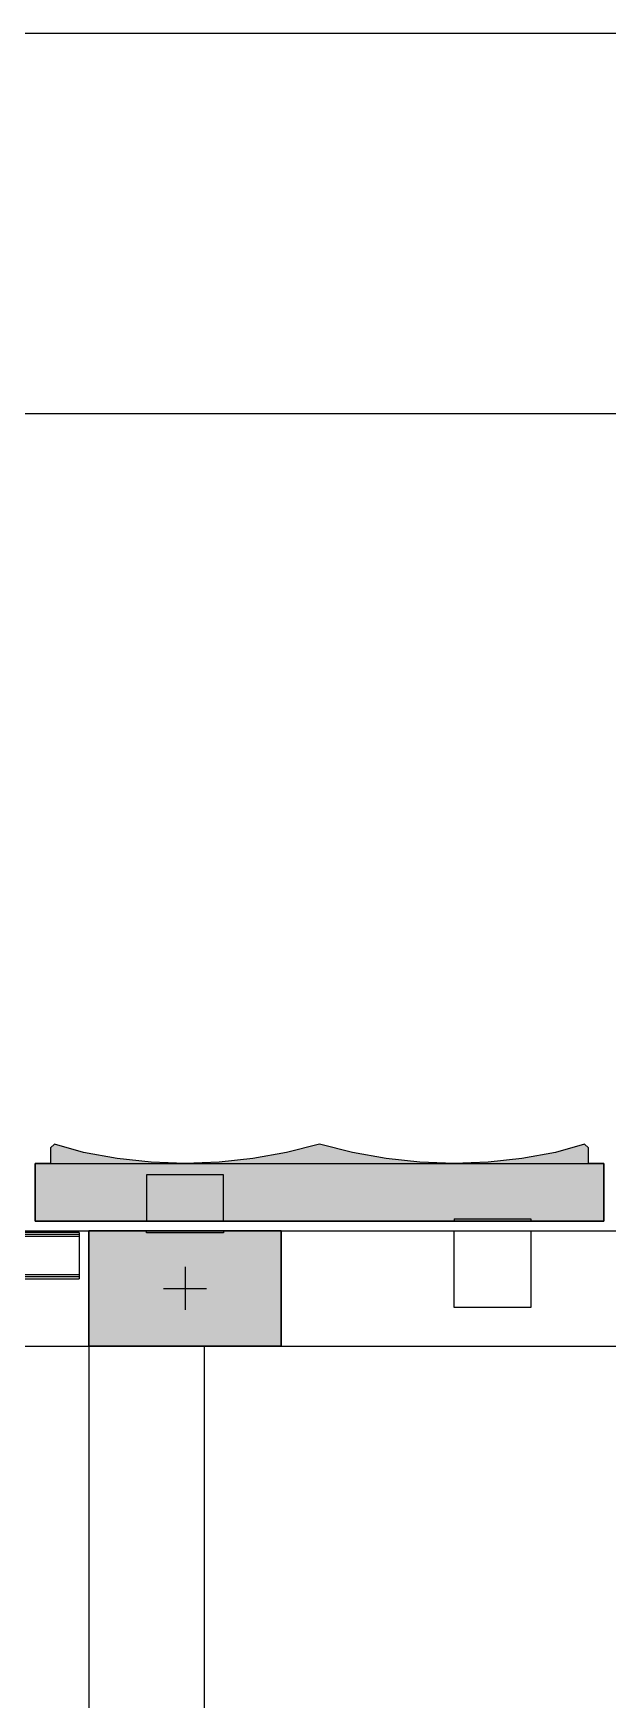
# Model space of a CAD drawing. Header units: millimetres. Extents: x 2519235 to 7246330, y 25937 to 201821.
# Drawn here: x 2744449 to 2745944, y 86344 to 90677 of the extents above; entities that cross this region are included whole.
import ezdxf
from ezdxf.enums import TextEntityAlignment as Align

# ---------------------------------------------------------------- set-up
doc = ezdxf.new("R2010")
doc.units = ezdxf.units.MM
doc.set_wipeout_variables(frame=1)
doc.linetypes.add('TA_GL_005.00000', pattern=[13.75, 5, -1.25, 1.25, -1.25, 5])
for name, color, linetype in [('000 - 0_SYM_DWG_GRID-BUBBLE_MAIN_COLOR_1', 7, 'Continuous'), ('000 - 0_SYM_DWG_GRIDLINE_MAIN_COLOR_251', 7, 'Continuous'), ('000 - CONCRETE_COL_CUT_COLOR_1', 7, 'Continuous'), ('000 - CONCRETE_COL_HATCH_', 7, 'Continuous'), ('000 - CONCRETE_COL_WIPEOUT_', 7, 'Continuous'), ('000 - CONCRETE_PRECAST_CUT_COLOR_4', 7, 'Continuous'), ('000 - CONCRETE_PRECAST_CUT_COLOR_5', 7, 'Continuous'), ('010 - ASPG_DIMS_NOM', 7, 'Continuous'), ('_LOUVER-SB', 7, 'Continuous'), ('_PLATE-200', 7, 'Continuous'), ('_Wall-PRECAST', 7, 'Continuous'), ('Xref-PLAN-106.940$0$_Beam', 7, 'Continuous'), ('Xref-PLAN-106.940$0$_C500-300', 7, 'Continuous')]:
    doc.layers.add(name, color=color, linetype=linetype)
doc.styles.add('Arial', font='arial.ttf', dxfattribs={"height": 300})
doc.styles.add('FAMELINE_FOR_CKST', font='arial.ttf')
doc.styles.add('TA', font='', dxfattribs={"height": 4.5})
doc.styles.get('TA').set_extended_font_data('Cordia New')
doc.dimstyles.new('FAMELINE-CKST_C-C', dxfattribs={"dimtxt": 0.3, "dimasz": 0.15, "dimexe": 0.1, "dimexo": 0.1, "dimgap": 0.05, "dimtad": 1, "dimzin": 0, "dimdsep": 46, "dimtxsty": 'FAMELINE_FOR_CKST', "dimblk": 'ORIGIN', "dimblk1": 'ORIGIN', "dimblk2": 'ORIGIN', "dimsah": 1, "dimcen": 0.1, "dimdle": 0.1, "dimclrd": 7, "dimclre": 7, "dimclrt": 7, "dimadec": 0, "dimazin": 0, "dimtfac": 1, "dimtix": 1, "dimtmove": 2, "dimatfit": 3, "dimfxl": 1, "dimtolj": 1, "dimtzin": 0, "dimlwd": -1, "dimlwe": -1, "dimarcsym": 0})

# ---------------------------------------------------------------- blocks, each defined once
blk = doc.blocks.new('*U2083')
at = {"layer": '000 - CONCRETE_COL_HATCH_'}
h = blk.add_hatch(dxfattribs=at)
h.set_pattern_fill('AR-CONC', scale=0.04)
h.set_pattern_definition([(50, (18500, -842401.163), (7.28738676, -0.63756342), [0.762, -8.382]), (355, (18500, -842401.163), (-1.40973686, 7.64227381), [0.6096, -6.70562337]), (100.4514447, (18500.607, -842401.216), (5.877649884, 7.004710076), [0.64760035, -7.123609784]), (46.1842, (18500, -842399.131), (10.84316164, -1.68169312), [1.143, -12.573]), (96.6355576, (18500.904, -842399.271), (9.49616536, 9.89704498), [0.97140093, -10.68542433]), (351.1841512, (18500, -842399.131), (9.49616536, 9.89704498), [0.91439868, -10.05838928]), (21, (18501.016, -842399.639), (6.06457565, -4.090607927), [0.762, -8.382]), (326, (18501.016, -842399.639), (2.472081134, 7.367518645), [0.6096, -6.7056]), (71.451445, (18501.5214, -842399.98), (8.53665677, 3.276910755), [0.64760035, -7.123597504]), (37.5, (18500, -842401.163), (0.12354413, 3.382201555), [0, -6.62432, 0, -6.8072, 0, -6.731]), (7.5, (18500, -842401.163), (2.6727865, 4.007222993), [0, -3.88112, 0, -6.47192, 0, -2.5654]), (327.5, (18497.7343, -842401.163), (5.423623807, -0.22914976), [0, -2.54, 0, -7.9248, 0, -10.5156]), (317.5, (18496.7183, -842401.163), (5.925167255, 1.01705964), [0, -3.302, 0, -5.26288, 0, -7.4676])])
h.paths.add_polyline_path([(0, 0), (1480, 0), (1480, 150), (1440, 150), (1440, 190), (1430, 200), (1354.1, 178.2), (1266.8, 162.6), (1178.6, 153.1), (1090, 150), (1001.4, 153.1), (913.2, 162.6), (825.9, 178.2), (740, 200), (654.1, 178.2), (566.8, 162.6), (478.6, 153.1), (390, 150), (301.4, 153.1), (213.2, 162.6), (125.9, 178.2), (50, 200), (40, 190), (40, 150), (0, 150)])
at = {"layer": '000 - CONCRETE_COL_CUT_COLOR_1', "color": 7, "lineweight": -2}
blk.add_lwpolyline([(0, 0), (1480, 0), (1480, 150), (1440, 150), (1440, 190), (1430, 200), (1354.1, 178.2), (1266.8, 162.6), (1178.6, 153.1), (1090, 150), (1001.4, 153.1), (913.2, 162.6), (825.9, 178.2), (740, 200), (654.1, 178.2), (566.8, 162.6), (478.6, 153.1), (390, 150), (301.4, 153.1), (213.2, 162.6), (125.9, 178.2), (50, 200), (40, 190), (40, 150), (0, 150), (0, 150), (0, 150), (0, 150), (0, 150), (0, 150), (0, 150), (0, 150), (0, 150), (0, 150), (0, 150), (0, 150), (0, 150), (0, 150), (0, 150), (0, 150), (0, 150), (0, 150), (0, 150), (0, 150), (0, 150), (0, 150), (0, 150), (0, 150)], close=True, dxfattribs=at)
blk = doc.blocks.new('*U2085')
at = {"layer": '000 - CONCRETE_COL_HATCH_'}
h = blk.add_hatch(dxfattribs=at)
h.set_pattern_fill('AR-CONC', scale=0.04)
h.set_pattern_definition([(50, (1000, -835906.8257), (7.28738676, -0.63756342), [0.762, -8.382]), (355, (1000, -835906.826), (-1.40973686, 7.64227381), [0.6096, -6.70562337]), (100.4514447, (1000.607, -835906.879), (5.877649884, 7.004710076), [0.64760035, -7.123609784]), (46.1842, (1000, -835904.794), (10.84316164, -1.68169312), [1.143, -12.573]), (96.6355576, (1000.904, -835904.934), (9.49616536, 9.89704498), [0.97140093, -10.68542433]), (351.1841512, (1000, -835904.794), (9.49616536, 9.89704498), [0.91439868, -10.05838928]), (21, (1001.016, -835905.3017), (6.06457565, -4.090607927), [0.762, -8.382]), (326, (1001.016, -835905.302), (2.472081134, 7.367518645), [0.6096, -6.7056]), (71.451445, (1001.5214, -835905.6426), (8.53665677, 3.276910755), [0.64760035, -7.123597504]), (37.5, (1000, -835906.8257), (0.12354413, 3.382201555), [0, -6.62432, 0, -6.8072, 0, -6.731]), (7.5, (1000, -835906.8257), (2.6727865, 4.007222993), [0, -3.88112, 0, -6.47192, 0, -2.5654]), (327.5, (997.7343, -835906.8257), (5.423623807, -0.22914976), [0, -2.54, 0, -7.9248, 0, -10.5156]), (317.5, (996.7183, -835906.8257), (5.925167255, 1.01705964), [0, -3.302, 0, -5.26288, 0, -7.4676])])
h.paths.add_polyline_path([(0, 0), (500, 0), (500, 300), (0, 300)])
at = {"layer": '000 - CONCRETE_COL_CUT_COLOR_1', "color": 7, "lineweight": -2}
blk.add_lwpolyline([(0, 0), (500, 0), (500, 300), (0, 300), (0, 300), (0, 300), (0, 300), (0, 300), (0, 300), (0, 300), (0, 300), (0, 300), (0, 300), (0, 300), (0, 300), (0, 300), (0, 300), (0, 300), (0, 300), (0, 300), (0, 300), (0, 300), (0, 300), (0, 300), (0, 300), (0, 300), (0, 300), (0, 300), (0, 300), (0, 300), (0, 300), (0, 300), (0, 300), (0, 300), (0, 300), (0, 300), (0, 300), (0, 300), (0, 300), (0, 300), (0, 300), (0, 300), (0, 300), (0, 300), (0, 300), (0, 300), (0, 300), (0, 300)], close=True, dxfattribs=at)
blk = doc.blocks.new('*U1098')
at = {"layer": '000 - 0_SYM_DWG_GRIDLINE_MAIN_COLOR_251', "color": 7, "linetype": 'ByBlock', "ltscale": 5}
blk.add_line((2, 0), (-866, 0), dxfattribs=at)
at = {"color": 7, "style": 'TA', "flags": 1}
blk.add_attdef('LOCATION', (6, -6), '', height=4.5, rotation=270, dxfattribs=at)
at = {"layer": '000 - 0_SYM_DWG_GRID-BUBBLE_MAIN_COLOR_1', "color": 7, "style": 'Arial'}
blk.add_attdef('GRID-HEAD', text='', height=4, rotation=180, dxfattribs=at).set_placement((22, 0), align=Align.MIDDLE_CENTER)
blk = doc.blocks.new('_Origin')
at = {"color": 7, "linetype": 'ByBlock', "lineweight": -2}
blk.add_line((0, 0), (-1, 0), dxfattribs=at)
blk.add_circle((0, 0), 0.5, dxfattribs=at)
blk = doc.blocks.new('*D1934')
at = {"layer": '010 - ASPG_DIMS_NOM', "color": 7, "transparency": 16777216}
for p, q in [((5400, 1050), (5400, 2175)), ((13200, 1050), (13200, 2175)), ((5475, 2125), (13125, 2125))]:
    blk.add_line(p, q, dxfattribs=at)
at = {"layer": 'Defpoints', "color": 7, "transparency": 16777216}
for p in [(13200, 2125), (5400, 1000), (13200, 1000)]:
    blk.add_point(p, dxfattribs=at)
at = {"layer": '010 - ASPG_DIMS_NOM', "color": 7, "transparency": 16777216, "xscale": 75, "yscale": 75, "zscale": 75, "rotation": 180}
blk.add_blockref('_Origin', (5400, 2125), dxfattribs=at)
at = {"layer": '010 - ASPG_DIMS_NOM', "color": 7, "transparency": 16777216, "xscale": 75, "yscale": 75, "zscale": 75}
blk.add_blockref('_Origin', (13200, 2125), dxfattribs=at)
at = {"layer": '010 - ASPG_DIMS_NOM', "color": 7, "transparency": 16777216, "insert": (9300, 2226.6), "char_height": 150, "attachment_point": 5, "style": 'FAMELINE_FOR_CKST'}
blk.add_mtext('\\A1;7800', dxfattribs=at)
blk = doc.blocks.new('*U361')
at = {"color": 7}
for p, q in [((269.7, -25), (-5689.9, -25)), ((-5689.9, -144.9), (-5689.9, -25)), ((-5689.9, -30.1), (269.7, -30.1)), ((-5689.9, -35.4), (269.7, -35.4)), ((-5689.9, -134.5), (269.7, -134.5)), ((-5689.9, -139.6), (269.7, -139.6)), ((-5689.9, -144.9), (269.7, -144.9))]:
    blk.add_line(p, q, dxfattribs=at)
blk = doc.blocks.new('Xref-PLAN-106.940$0$_C500-300')
at = {"color": 7}
blk.add_lwpolyline([(-250, 0), (250, 0), (250, -300), (-250, -300)], close=True, dxfattribs=at)
at = {"layer": 'Defpoints', "color": 7}
for p, q in [((0, -94.1), (0, -205.9)), ((-55.9, -150), (55.9, -150))]:
    blk.add_line(p, q, dxfattribs=at)
blk = doc.blocks.new('Xref-PLAN-106.940')
at = {"layer": 'Xref-PLAN-106.940$0$_Beam', "color": 7}
for p, q in [((142654.2, 23258.4), (145669.2, 23258.4)), ((146169.2, 23258.4), (148619.3, 23258.4)), ((142654.2, 22958.4), (145669.2, 22958.4)), ((145669.2, 22958.4), (145669.2, 17298.4)), ((145969.2, 22958.4), (145969.2, 17298.4)), ((146169.2, 22958.4), (148619.3, 22958.4))]:
    blk.add_line(p, q, dxfattribs=at)
at = {"layer": 'Xref-PLAN-106.940$0$_C500-300', "color": 7}
blk.add_blockref('Xref-PLAN-106.940$0$_C500-300', (145919.2, 23258.4), dxfattribs=at)
blk = doc.blocks.new('W-1-PP17-ENT1_REV02_20260415-161303_PP17_ENT1_MAIN_DIMS_PL')
at = {"layer": '000 - 0_SYM_DWG_GRIDLINE_MAIN_COLOR_251', "color": 7, "linetype": 'TA_GL_005.00000', "xscale": 50, "yscale": 50, "zscale": 50, "rotation": 180}
blk.add_blockref('*U1098', (-18300, 0), dxfattribs=at)
at = {"layer": '010 - ASPG_DIMS_NOM', "color": 7}
dim = blk.add_linear_dim(base=(13200, 2125), p1=(5400, 1000), p2=(13200, 1000), angle=180, dimstyle='FAMELINE-CKST_C-C', override={"dimscale": 500, "dimdec": 0, "dimlfac": 1, "dimclrd": 7, "dimclre": 7, "dimclrt": 7}, dxfattribs=at)
dim.commit()
dim.dimension.update_dxf_attribs({"geometry": '*D1934', "text_midpoint": (9300, 2226.6)})
blk = doc.blocks.new('W-1-PP17-ENT1_REV03_20260817-115107_UPPER_ROOF_EXPL')
at = {"layer": '_PLATE-200', "color": 7}
for points in [[(10200, 0), (10400, 0), (10400, -6), (10200, -6)], [(11200, 0), (11200, -200), (11000, -200), (11000, 0)]]:
    blk.add_lwpolyline(points, close=True, dxfattribs=at)
at = {"layer": '_Wall-PRECAST', "color": 7}
for p, q in [((9960, 225), (9950, 215)), ((10035.9, 203.2), (9960, 225)), ((10650, 225), (10564.1, 203.2)), ((10735.9, 203.2), (10650, 225)), ((11340, 225), (11264.1, 203.2)), ((11350, 215), (11340, 225)), ((9910, 25), (9910, 175)), ((9910, 175), (11390, 175)), ((9950, 215), (9950, 175)), ((10123.2, 187.6), (10035.9, 203.2)), ((10211.4, 178.1), (10123.2, 187.6)), ((10300, 175), (10211.4, 178.1)), ((10388.6, 178.1), (10300, 175)), ((10476.8, 187.6), (10388.6, 178.1)), ((10564.1, 203.2), (10476.8, 187.6)), ((10823.2, 187.6), (10735.9, 203.2)), ((10911.4, 178.1), (10823.2, 187.6)), ((11000, 175), (10911.4, 178.1)), ((11088.6, 178.1), (11000, 175)), ((11176.8, 187.6), (11088.6, 178.1)), ((11264.1, 203.2), (11176.8, 187.6)), ((11350, 175), (11350, 215)), ((11390, 175), (11390, 25)), ((10400, 145), (10200, 145)), ((10200, 145), (10200, 25)), ((10400, 145), (10200, 145)), ((10200, 145), (10200, 25)), ((10400, 25), (10400, 145)), ((10400, 25), (10400, 145)), ((11390, 25), (9910, 25)), ((10200, 25), (10400, 25)), ((10200, 25), (10400, 25)), ((11000, 31), (11200, 31)), ((11000, 31), (11000, 25)), ((11000, 31), (11200, 31)), ((11000, 31), (11000, 25)), ((11000, 25), (11200, 25)), ((11000, 25), (11200, 25)), ((11200, 31), (11200, 25)), ((11200, 31), (11200, 25))]:
    blk.add_line(p, q, dxfattribs=at)
at = {"color": 7}
for name, p in [('W-1-PP17-ENT1_REV02_20260415-161303_PP17_ENT1_MAIN_DIMS_PL', (0, 0)), ('Xref-PLAN-106.940', (-135619.3, -23258.4))]:
    blk.add_blockref(name, p, dxfattribs=at)
at = {"layer": '_LOUVER-SB', "color": 7, "rotation": 180}
blk.add_blockref('*U361', (4334.8, -149.9), dxfattribs=at)
at = {"layer": '000 - CONCRETE_PRECAST_CUT_COLOR_4', "color": 7}
blk.add_blockref('*U2083', (9910, 25), dxfattribs=at)
at = {"layer": '000 - CONCRETE_PRECAST_CUT_COLOR_5', "color": 7}
blk.add_blockref('*U2085', (10049.8, -300), dxfattribs=at)

msp = doc.modelspace()

# ---------------------------------------------------------------- block references
at = {"color": 7}
msp.add_blockref('W-1-PP17-ENT1_REV03_20260817-115107_UPPER_ROOF_EXPL', (2734544.161, 87563.69), dxfattribs=at)

# ---------------------------------------------------------------- next in the draw order: linework, layer by layer
at = {"layer": 'Defpoints', "color": 7}
msp.add_lwpolyline([(2753544.057, 68477.178), (2714852.039, 68477.178), (2714852.039, 90677.177), (2753544.057, 90677.177)], close=True, dxfattribs=at)

doc.saveas('drawing.dxf')
